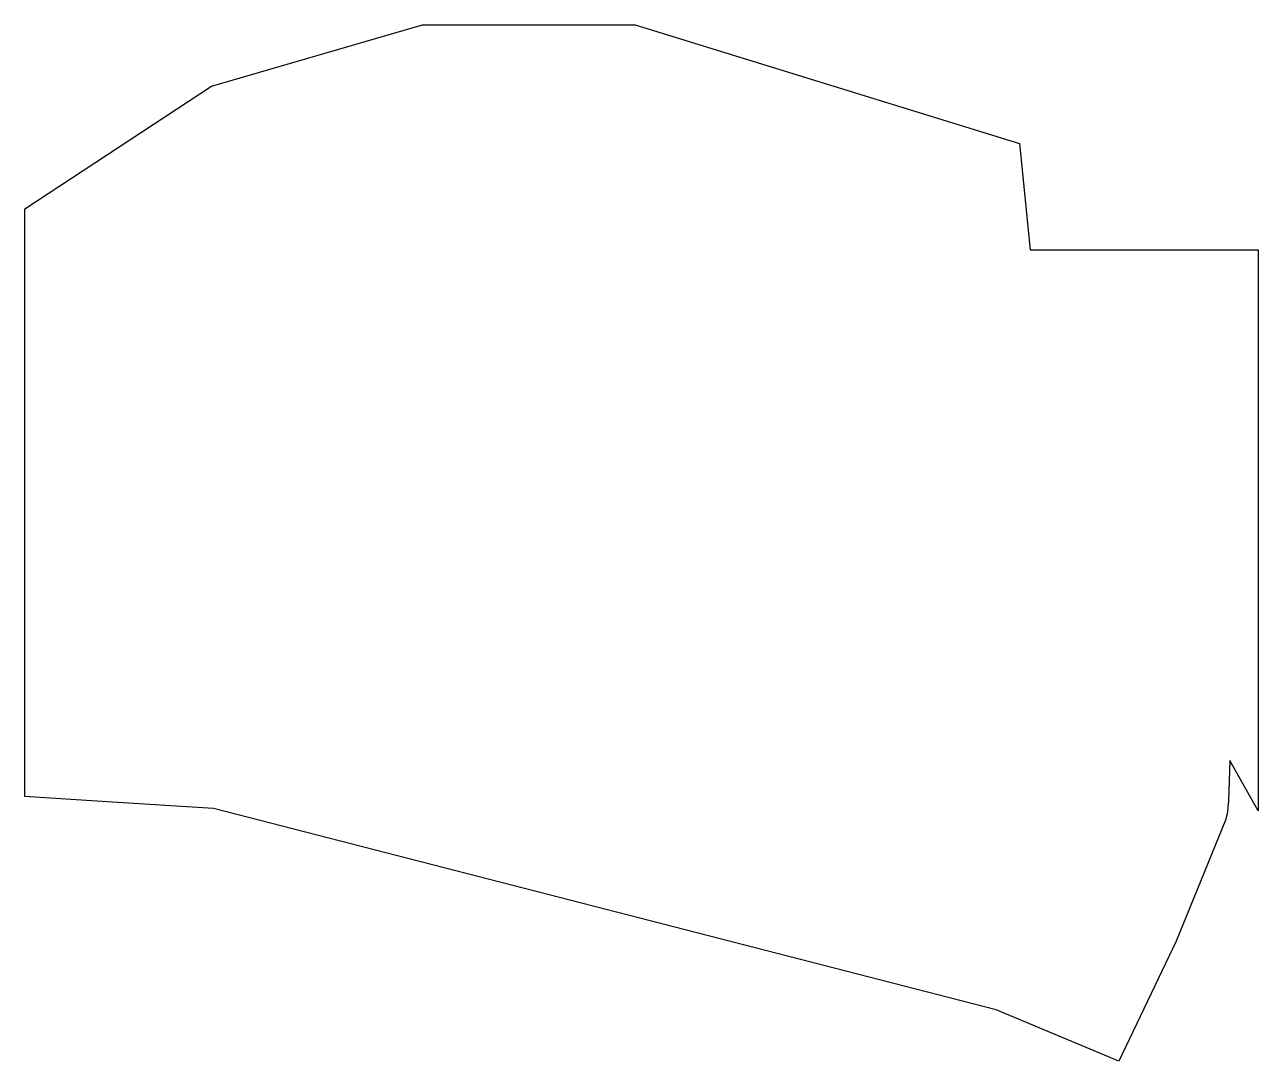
# Model space of a CAD drawing. Header units: millimetres. Extents: x 87 to 207, y -139 to -38.
import ezdxf

# ---------------------------------------------------------------- set-up
doc = ezdxf.new("R2010")
doc.units = ezdxf.units.MM

msp = doc.modelspace()

# ---------------------------------------------------------------- linework, layer by layer
for p, q in [((105, -43.6), (125.6, -37.6)), ((125.6, -37.6), (146.4, -37.6)), ((146.4, -37.6), (183.96, -49.2)), ((86.74, -55.6), (105, -43.6)), ((183.96, -49.2), (185, -59.6)), ((86.74, -113), (86.74, -55.6)), ((185, -59.6), (207.28, -59.6)), ((207.28, -59.6), (207.28, -114.4)), ((204.49, -109.47), (204.36, -113.43)), ((207.28, -114.4), (204.49, -109.47)), ((94.8, -113.52), (86.74, -113)), ((105.2, -114.17), (94.8, -113.52)), ((181.65, -133.83), (105.2, -114.17)), ((204.31, -113.98), (204.27, -114.54)), ((204.36, -113.43), (204.31, -113.98)), ((204.06, -115.3), (199.27, -127.12)), ((204.27, -114.54), (204.06, -115.3)), ((199.27, -127.12), (193.66, -138.85)), ((193.66, -138.85), (181.65, -133.83))]:
    msp.add_line(p, q)

doc.saveas('drawing.dxf')
